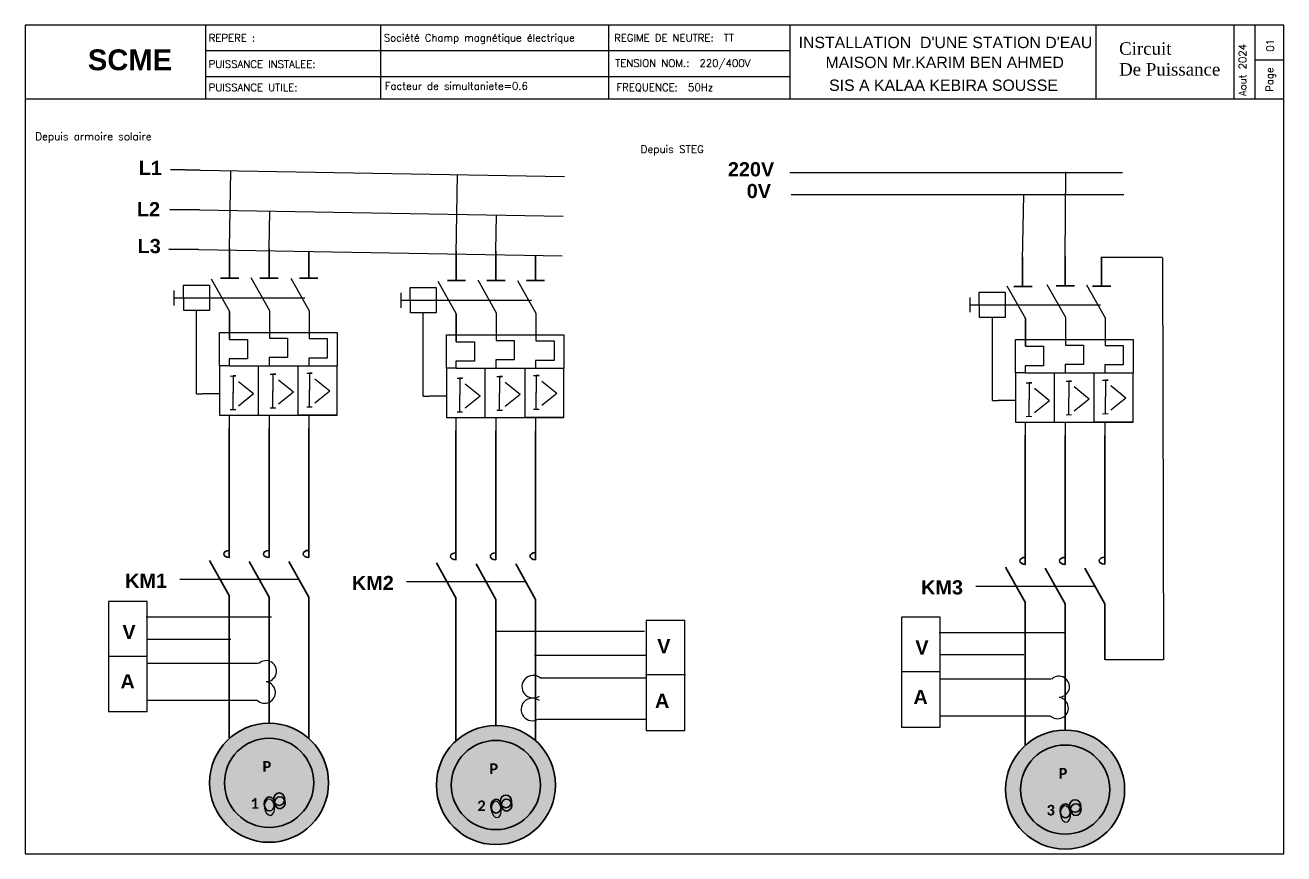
# Model space of a CAD drawing. Header units: inches. Extents: x 1444 to 3334, y 158 to 3724.
# Drawn here: x 1605 to 3115, y 1249 to 2243 of the extents above; entities that cross this region are included whole.
import ezdxf

# ---------------------------------------------------------------- set-up
doc = ezdxf.new("R2010")
doc.units = ezdxf.units.IN
doc.header["$MEASUREMENT"] = 0
doc.layers.add('CADRE SCHEMAS UNIFILAIRE', color=7, linetype='Continuous')
doc.layers.add('PDF _Texte', color=7, linetype='Continuous')
doc.styles.add('PDF Arial', font='arial.ttf')
doc.styles.add('PDF Arial Bold', font='arialbd.ttf')
doc.styles.add('PDF Calibri Bold', font='calibrib.ttf')
doc.styles.add('ROMANS', font='romans', dxfattribs={"width": 0.8, "height": 0.5})

msp = doc.modelspace()

# ---------------------------------------------------------------- hatches: boundary and pattern name
at = {"true_color": 0xffffff, "transparency": 33554559}
for points in [[(1897.8, 1405.6, 0.414167), (1826.4, 1334.2), (1826.4, 1334.2, 0.414167), (1897.8, 1262.8), (1897.8, 1262.8, 0.414167), (1969.2, 1334.2), (1969.2, 1334.2, 0.414167)], [(2169.8, 1402.9, 0.414167), (2098.4, 1331.5), (2098.4, 1331.5, 0.414167), (2169.8, 1260.1), (2169.8, 1260.1, 0.414167), (2241.2, 1331.5), (2241.2, 1331.5, 0.414167)], [(2852.4, 1397.4, 0.414167), (2781, 1326), (2781, 1326, 0.414167), (2852.4, 1254.6), (2852.4, 1254.6, 0.414167), (2923.7, 1326), (2923.7, 1326, 0.414167)], [(1897.8, 1387.8, 0.414167), (1844.3, 1334.2), (1844.3, 1334.2, 0.414167), (1897.8, 1280.7), (1897.8, 1280.7, 0.414167), (1951.4, 1334.2), (1951.4, 1334.2, 0.414167)], [(2169.8, 1385, 0.414167), (2116.2, 1331.5), (2116.2, 1331.5, 0.414167), (2169.8, 1277.9), (2169.8, 1277.9, 0.414167), (2223.3, 1331.5), (2223.3, 1331.5, 0.414167)], [(2852.4, 1379.5, 0.414167), (2798.8, 1326), (2798.8, 1326, 0.414167), (2852.4, 1272.5), (2852.4, 1272.5, 0.414167), (2905.9, 1326), (2905.9, 1326, 0.414167)]]:
    msp.add_hatch(color=7, dxfattribs=at).paths.add_polyline_path(points)

# ---------------------------------------------------------------- linework, layer by layer
at = {"color": 255}
for p, q in [((1822.1, 2212.4), (2522.6, 2212.4)), ((1822.1, 2181.4), (2522.6, 2181.4))]:
    msp.add_line(p, q, dxfattribs=at)
for p, q in [((1815.1, 2069), (2251.9, 2061.5)), ((1850.2, 1975.1), (1851.8, 2068.3)), ((2122.2, 1968.5), (2123.8, 2063.7)), ((2522.1, 2066.1), (2921.2, 2066.1)), ((2852.5, 1965.5), (2853.2, 2066.9)), ((2523.9, 2039.9), (2922.9, 2039.9)), ((2801.5, 1961.4), (2803.1, 2039.4)), ((1814.3, 2021.4), (2250.6, 2014)), ((1897.8, 1974.8), (1898.6, 2019.9)), ((2169.8, 1972), (2170.5, 2015.3)), ((1813.2, 1973.8), (2249.4, 1966.4)), ((2969, 1964.3), (2896, 1964.3)), ((1828.2, 1938.6), (1850.4, 1899.3)), ((1876.1, 1940.1), (1898.3, 1900.7)), ((1923.7, 1939.6), (1945.9, 1900.2)), ((2100.1, 1935.8), (2122.3, 1896.5)), ((2148, 1937.3), (2170.2, 1898)), ((2195.6, 1936.8), (2217.8, 1897.5)), ((1783.6, 1924.6), (1783.6, 1906.7)), ((1795, 1931), (1826.2, 1931)), ((1795.4, 1900.6), (1795, 1931)), ((1826.2, 1931), (1826.2, 1900.6)), ((2055.6, 1921.8), (2055.6, 1904)), ((2066.9, 1928.3), (2098.1, 1928.3)), ((2067.3, 1897.9), (2066.9, 1928.3)), ((2098.1, 1928.3), (2098.1, 1897.9)), ((2749.5, 1922.8), (2780.7, 1922.8)), ((2749.9, 1892.4), (2749.5, 1922.8)), ((2780.7, 1922.8), (2780.7, 1892.4)), ((2782.7, 1930.4), (2804.9, 1891)), ((2830.6, 1931.8), (2852.8, 1892.5)), ((2878.2, 1931.3), (2900.4, 1892)), ((1783.6, 1915.7), (1940.5, 1915.7)), ((2055.6, 1912.9), (2212.5, 1912.9)), ((2738.2, 1916.3), (2738.2, 1898.5)), ((2738.2, 1907.4), (2895, 1907.4)), ((1826.2, 1900.6), (1795.4, 1900.6)), ((1810.8, 1800.8), (1810.8, 1900.6)), ((1850.4, 1899.3), (1850.4, 1865.9)), ((1850.4, 1865.9), (1850.4, 1899.3)), ((1850.4, 1899.3), (1850.4, 1882.6)), ((1898.3, 1900.7), (1898.3, 1867.4)), ((1945.9, 1900.2), (1945.9, 1866.9)), ((2098.1, 1897.9), (2067.3, 1897.9)), ((2082.7, 1798.1), (2082.7, 1897.9)), ((2122.3, 1896.5), (2122.3, 1863.1)), ((2122.3, 1863.1), (2122.3, 1896.5)), ((2122.3, 1896.5), (2122.3, 1879.8)), ((2170.2, 1898), (2170.2, 1864.6)), ((2217.8, 1897.5), (2217.8, 1864.1)), ((2780.7, 1892.4), (2749.9, 1892.4)), ((2765.3, 1792.6), (2765.3, 1892.4)), ((2804.9, 1891), (2804.9, 1857.7)), ((2804.9, 1857.7), (2804.9, 1891)), ((2804.9, 1891), (2804.9, 1874.4)), ((2852.8, 1892.5), (2852.8, 1859.2)), ((2900.4, 1892), (2900.4, 1858.7)), ((1838.5, 1865.9), (1838.5, 1874.2)), ((1838.5, 1874.2), (1850.4, 1874.2)), ((1850.4, 1882.6), (1850.4, 1865.9)), ((1850.4, 1874.2), (1979.4, 1874.2)), ((1979.4, 1874.2), (1979.4, 1834.3)), ((2122.3, 1879.8), (2122.3, 1863.1)), ((2804.9, 1874.4), (2804.9, 1857.7)), ((1838.5, 1834.3), (1838.5, 1865.9)), ((1850.4, 1865.9), (1872.1, 1865.9)), ((1872.1, 1865.9), (1872.1, 1842.7)), ((1898.3, 1867.4), (1920, 1867.4)), ((1920, 1867.4), (1920, 1844.2)), ((1945.9, 1866.9), (1967.5, 1866.9)), ((1967.5, 1866.9), (1967.5, 1843.7)), ((2110.5, 1863.1), (2110.5, 1871.5)), ((2110.5, 1871.5), (2122.3, 1871.5)), ((2110.5, 1831.6), (2110.5, 1863.1)), ((2122.3, 1871.5), (2251.3, 1871.5)), ((2122.3, 1863.1), (2144, 1863.1)), ((2144, 1863.1), (2144, 1839.9)), ((2170.2, 1864.6), (2191.9, 1864.6)), ((2191.9, 1864.6), (2191.9, 1841.4)), ((2217.8, 1864.1), (2239.5, 1864.1)), ((2239.5, 1864.1), (2239.5, 1840.9)), ((2251.3, 1871.5), (2251.3, 1831.6)), ((2793.1, 1857.7), (2793.1, 1866)), ((2793.1, 1866), (2804.9, 1866)), ((2793.1, 1826.1), (2793.1, 1857.7)), ((2804.9, 1866), (2933.9, 1866)), ((2804.9, 1857.7), (2826.6, 1857.7)), ((2826.6, 1857.7), (2826.6, 1834.5)), ((2852.8, 1859.2), (2874.5, 1859.2)), ((2874.5, 1859.2), (2874.5, 1835.9)), ((2900.4, 1858.7), (2922.1, 1858.7)), ((2922.1, 1858.7), (2922.1, 1835.4)), ((2933.9, 1866), (2933.9, 1826.1)), ((1872.1, 1842.7), (1849.9, 1842.7)), ((1849.9, 1842.7), (1849.9, 1834.3)), ((1850.4, 1834.3), (1850.4, 1842.7)), ((1920, 1844.2), (1897.8, 1844.2)), ((1897.8, 1844.2), (1897.8, 1834.3)), ((1967.5, 1843.7), (1945.4, 1843.7)), ((1945.4, 1843.7), (1945.4, 1834.3)), ((1849.9, 1834.3), (1838.5, 1834.3)), ((1838.5, 1834.3), (1838.5, 1775.1)), ((1850.4, 1834.3), (1849.9, 1834.3)), ((1849.9, 1834.3), (1979.4, 1834.3)), ((1885.1, 1775.1), (1885.1, 1834.3)), ((1897.8, 1831.2), (1897.8, 1831.1)), ((1932.8, 1775.1), (1932.8, 1834.3)), ((1979.4, 1775.1), (1979.4, 1834.3)), ((2121.9, 1831.6), (2110.5, 1831.6)), ((2110.5, 1831.6), (2110.5, 1772.3)), ((2144, 1839.9), (2121.9, 1839.9)), ((2121.9, 1839.9), (2121.9, 1831.6)), ((2122.3, 1831.6), (2121.9, 1831.6)), ((2121.9, 1831.6), (2251.3, 1831.6)), ((2122.3, 1831.6), (2122.3, 1839.9)), ((2157.1, 1772.3), (2157.1, 1831.6)), ((2191.9, 1841.4), (2169.8, 1841.4)), ((2169.8, 1841.4), (2169.8, 1831.6)), ((2169.8, 1828.4), (2169.8, 1828.3)), ((2204.7, 1772.3), (2204.7, 1831.6)), ((2239.5, 1840.9), (2217.4, 1840.9)), ((2217.4, 1840.9), (2217.4, 1831.6)), ((2251.3, 1772.3), (2251.3, 1831.6)), ((2826.6, 1834.5), (2804.5, 1834.5)), ((2804.5, 1834.5), (2804.5, 1826.1)), ((2804.9, 1826.1), (2804.9, 1834.5)), ((2874.5, 1835.9), (2852.4, 1835.9)), ((2852.4, 1835.9), (2852.4, 1826.1)), ((2922.1, 1835.4), (2899.9, 1835.4)), ((2899.9, 1835.4), (2899.9, 1826.1)), ((1851.3, 1822.1), (1857.9, 1822.3)), ((1857.9, 1822.3), (1854.6, 1822.2)), ((1854.6, 1822.2), (1854.6, 1801.9)), ((1861.2, 1815.6), (1879.1, 1801.1)), ((1899, 1824.2), (1905.7, 1824.4)), ((1905.7, 1824.4), (1902.4, 1824.3)), ((1902.4, 1824.3), (1902.4, 1804)), ((1908.9, 1817.6), (1926.9, 1803.1)), ((1942.9, 1825.4), (1949.6, 1825.5)), ((1949.6, 1825.5), (1946.2, 1825.4)), ((1946.2, 1825.4), (1946.2, 1805.2)), ((1952.8, 1818.8), (1970.7, 1804.3)), ((2123.2, 1819.4), (2129.9, 1819.5)), ((2129.9, 1819.5), (2126.6, 1819.5)), ((2126.6, 1819.5), (2126.6, 1799.2)), ((2133.1, 1812.8), (2151.1, 1798.3)), ((2171, 1821.4), (2177.6, 1821.6)), ((2177.6, 1821.6), (2174.3, 1821.5)), ((2174.3, 1821.5), (2174.3, 1801.2)), ((2180.8, 1814.9), (2198.8, 1800.4)), ((2214.9, 1822.6), (2221.5, 1822.8)), ((2221.5, 1822.8), (2218.2, 1822.7)), ((2218.2, 1822.7), (2218.2, 1802.4)), ((2224.7, 1816), (2242.7, 1801.5)), ((2804.5, 1826.1), (2793.1, 1826.1)), ((2793.1, 1826.1), (2793.1, 1766.9)), ((2804.9, 1826.1), (2804.5, 1826.1)), ((2804.5, 1826.1), (2933.9, 1826.1)), ((2805.8, 1813.9), (2812.5, 1814.1)), ((2812.5, 1814.1), (2809.1, 1814)), ((2809.1, 1814), (2809.1, 1793.7)), ((2839.7, 1766.9), (2839.7, 1826.1)), ((2852.4, 1822.9), (2852.4, 1822.9)), ((2853.6, 1816), (2860.2, 1816.1)), ((2860.2, 1816.1), (2856.9, 1816.1)), ((2856.9, 1816.1), (2856.9, 1795.8)), ((2887.3, 1766.9), (2887.3, 1826.1)), ((2897.4, 1817.1), (2904.1, 1817.3)), ((2904.1, 1817.3), (2900.8, 1817.2)), ((2900.8, 1817.2), (2900.8, 1797)), ((2933.9, 1766.9), (2933.9, 1826.1)), ((1810.8, 1800.8), (1817.8, 1800.8)), ((1838.5, 1800.8), (1817.8, 1800.8)), ((1854.6, 1781.9), (1854.6, 1802.2)), ((1861.2, 1786.5), (1879.1, 1801.1)), ((1902.4, 1783.9), (1902.4, 1804.2)), ((1908.9, 1788.6), (1926.9, 1803.1)), ((1946.2, 1785.1), (1946.2, 1805.4)), ((1952.8, 1789.8), (1970.7, 1804.3)), ((2082.7, 1798.1), (2089.7, 1798.1)), ((2110.5, 1798.1), (2089.7, 1798.1)), ((2126.6, 1779.1), (2126.6, 1799.4)), ((2133.1, 1783.8), (2151.1, 1798.3)), ((2174.3, 1781.2), (2174.3, 1801.5)), ((2180.8, 1785.8), (2198.8, 1800.4)), ((2218.2, 1782.4), (2218.2, 1802.6)), ((2224.7, 1787), (2242.7, 1801.5)), ((2815.7, 1807.4), (2833.6, 1792.8)), ((2863.4, 1809.4), (2881.4, 1794.9)), ((2900.8, 1776.9), (2900.8, 1797.2)), ((2907.3, 1810.6), (2925.3, 1796.1)), ((1851.3, 1781.8), (1857.9, 1782)), ((1899, 1783.9), (1905.7, 1784)), ((1942.9, 1785), (1949.6, 1785.2)), ((2171, 1781.1), (2177.6, 1781.3)), ((2214.9, 1782.3), (2221.5, 1782.4)), ((2765.3, 1792.6), (2772.3, 1792.6)), ((2793.1, 1792.6), (2772.3, 1792.6)), ((2809.1, 1773.7), (2809.1, 1793.9)), ((2815.7, 1778.3), (2833.6, 1792.8)), ((2856.9, 1775.7), (2856.9, 1796)), ((2863.4, 1780.4), (2881.4, 1794.9)), ((2907.3, 1781.6), (2925.3, 1796.1)), ((1838.5, 1775.1), (1979.4, 1775.1)), ((1838.5, 1775.1), (1885.1, 1775.1)), ((1849.9, 1775.1), (1849.9, 1759.5)), ((1897.8, 1775.1), (1897.8, 1758.7)), ((1979.4, 1775.1), (1932.8, 1775.1)), ((1945.4, 1775.1), (1945.4, 1759.1)), ((2110.5, 1772.3), (2251.3, 1772.3)), ((2110.5, 1772.3), (2157.1, 1772.3)), ((2121.9, 1772.3), (2121.9, 1756.7)), ((2123.2, 1779), (2129.9, 1779.2)), ((2169.8, 1772.3), (2169.8, 1756)), ((2251.3, 1772.3), (2204.7, 1772.3)), ((2217.4, 1772.3), (2217.4, 1756.4)), ((2793.1, 1766.9), (2933.9, 1766.9)), ((2793.1, 1766.9), (2839.7, 1766.9)), ((2804.5, 1766.9), (2804.5, 1751.3)), ((2805.8, 1773.6), (2812.5, 1773.8)), ((2852.4, 1766.9), (2852.4, 1750.5)), ((2853.6, 1775.6), (2860.2, 1775.8)), ((2933.9, 1766.9), (2887.3, 1766.9)), ((2897.4, 1776.8), (2904.1, 1777)), ((2899.9, 1766.9), (2899.9, 1750.9)), ((1750.3, 1533.1), (1900.8, 1533.1)), ((2170, 1516), (2347.9, 1516)), ((2701.2, 1514.5), (2851.7, 1514.5)), ((1751.3, 1506.6), (1852.1, 1506.6)), ((1705.6, 1486.2), (1751.4, 1486.2)), ((2216.1, 1487.1), (2349.1, 1487.1)), ((2702.2, 1488), (2803.1, 1488)), ((2970, 1481.8), (2900.3, 1481.8)), ((1751.9, 1477.7), (1884.8, 1477.7)), ((2349.2, 1464.1), (2397, 1464.1)), ((2656.5, 1467.5), (2702.3, 1467.5)), ((2223, 1460.1), (2350.3, 1460.1)), ((2702.8, 1459), (2835.7, 1459)), ((1751.4, 1433.3), (1883.1, 1433.3)), ((2221.2, 1410.5), (2350, 1410.5)), ((2702.3, 1414.7), (2834.1, 1414.7))]:
    msp.add_line(p, q)
at = {"linetype": 'ByBlock'}
msp.add_line((2969, 1963.6), (2970.2, 1481.8), dxfattribs=at)
at = {"color": 255, "elevation": 120.1}
msp.add_lwpolyline([(3114.7, 2242.9), (1605.3, 2242.9), (1605.3, 1249), (3114.7, 1249)], close=True, dxfattribs=at)
msp.add_lwpolyline([(3114.7, 2242.9), (1605.3, 2242.9), (1605.3, 1249), (3114.7, 1249)], close=True, dxfattribs=at)
at = {"color": 7, "lineweight": 35}
for points in [[(1779.4, 2069.6), (1815.1, 2069)], [(1778.6, 2022), (1814.3, 2021.4)], [(1813.2, 1973.8), (1777.5, 1974.4)], [(1850.2, 1939.4), (1850.2, 1975.1)], [(1897.8, 1974.8), (1897.8, 1939.1)], [(1945.4, 1971.5), (1945.4, 1939.1)], [(2122.2, 1936.6), (2122.2, 1972.3)], [(2169.8, 1972), (2169.8, 1936.3)], [(2217.4, 1972), (2217.4, 1971.8)], [(2217.4, 1966.9), (2217.4, 1936.3)], [(2801.5, 1929.4), (2801.5, 1965.1)], [(2852.5, 1965.5), (2852.5, 1929.8)], [(2896.1, 1964.9), (2896.1, 1929.2)], [(1839.6, 1939.6), (1861.4, 1939.6)], [(1886.9, 1939.6), (1908.8, 1939.6)], [(1934.3, 1939.6), (1956.1, 1939.6)], [(2111.6, 1936.8), (2133.4, 1936.8)], [(2158.9, 1936.8), (2180.8, 1936.8)], [(2206.3, 1936.8), (2228.1, 1936.8)], [(2790.9, 1929.6), (2812.7, 1929.6)], [(2841.6, 1930.3), (2863.5, 1930.3)], [(2885.2, 1929.7), (2907.1, 1929.7)], [(1849.9, 1759.5), (1849.9, 1604.4)], [(1897.8, 1759.1), (1897.8, 1604.4)], [(1945.4, 1759.1), (1945.4, 1604.5)], [(2121.9, 1756.7), (2121.9, 1601.7)], [(2169.8, 1756.4), (2169.8, 1601.7)], [(2217.4, 1756.4), (2217.4, 1601.8)], [(2804.5, 1751.3), (2804.5, 1596.2)], [(2852.4, 1750.9), (2852.4, 1596.2)], [(2899.9, 1750.9), (2899.9, 1596.3)], [(1850.2, 1558.1), (1826.4, 1601)], [(1897.8, 1556.9), (1874, 1599.8)], [(1945.4, 1556.9), (1921.6, 1599.8)], [(2122.2, 1555.4), (2098.4, 1598.2)], [(2169.8, 1554.2), (2146, 1597)], [(2217.4, 1554.2), (2193.6, 1597)], [(2804.8, 1549.9), (2781, 1592.7)], [(2852.4, 1548.7), (2828.6, 1591.5)], [(2899.9, 1548.7), (2876.2, 1591.5)], [(1849.9, 1558.7), (1849.9, 1388)], [(1897.8, 1556.9), (1897.8, 1405.4)], [(1945.4, 1556.9), (1945.4, 1387.6)], [(2121.9, 1555.9), (2121.9, 1385.2)], [(2169.8, 1554.2), (2169.8, 1402.7)], [(2217.4, 1554.2), (2217.4, 1384.8)], [(2804.5, 1550.4), (2804.5, 1379.7)], [(2852.4, 1548.7), (2852.4, 1397.2)], [(2899.9, 1548.7), (2899.9, 1481.8)]]:
    msp.add_lwpolyline(points, dxfattribs=at)
at = {"color": 7, "lineweight": 25}
for points in [[(1933.5, 1578), (1790.7, 1578)], [(2205.5, 1575.2), (2062.7, 1575.2)], [(2888, 1569.7), (2745.3, 1569.7)]]:
    msp.add_lwpolyline(points, dxfattribs=at)
for points in [[(1751.5, 1551.6), (1705.1, 1551.6), (1705.1, 1419.7), (1751.5, 1419.7)], [(2396.5, 1528.8), (2350.1, 1528.8), (2350.1, 1396.9), (2396.5, 1396.9)], [(2702.4, 1533), (2656, 1533), (2656, 1401.1), (2702.4, 1401.1)]]:
    msp.add_lwpolyline(points, close=True)
at = {"color": 7, "lineweight": 35}
for centre, radius in [((1897.8, 1334.2), 71.4), ((2169.8, 1331.5), 71.4), ((2852.4, 1326), 71.4), ((1897.8, 1334.2), 53.5), ((2169.8, 1331.5), 53.5), ((2852.4, 1326), 53.5)]:
    msp.add_circle(centre, radius, dxfattribs=at)
for centre, radius, start, end in [((1894.1, 1468.1), 12.6, 270.719, 132.9003), ((1892.5, 1442.5), 12.9, 225.5339, 77.8673), ((2214.5, 1449.5), 13.5, 51.2853, 303.2193), ((2845, 1449.4), 12.6, 270.719, 132.9003), ((2213.5, 1422.2), 13.5, 51.2853, 303.2193), ((2843.4, 1423.9), 12.9, 225.5339, 77.8673)]:
    msp.add_arc(centre, radius, start, end)
for points in [[(1850.1, 1612.9), (1846.4, 1612.9), (1843.5, 1611), (1843.5, 1608.6)], [(1843.5, 1608.6), (1843.5, 1606.3), (1846.4, 1604.4), (1850.1, 1604.4)], [(1850.1, 1604.4), (1850.1, 1604.4), (1850.2, 1604.4), (1850.2, 1604.4)], [(1897.7, 1612.9), (1894, 1612.9), (1891.1, 1611), (1891.1, 1608.6)], [(1891.1, 1608.6), (1891.1, 1606.3), (1894, 1604.4), (1897.7, 1604.4)], [(1897.7, 1604.4), (1897.7, 1604.4), (1897.8, 1604.4), (1897.8, 1604.4)], [(1945.3, 1613), (1941.6, 1613), (1938.7, 1611.1), (1938.7, 1608.7)], [(1938.7, 1608.7), (1938.7, 1606.4), (1941.6, 1604.5), (1945.3, 1604.5)], [(1945.3, 1604.5), (1945.3, 1604.5), (1945.4, 1604.5), (1945.4, 1604.5)], [(2122, 1610.1), (2118.4, 1610.1), (2115.4, 1608.2), (2115.4, 1605.9)], [(2115.4, 1605.9), (2115.4, 1603.6), (2118.4, 1601.7), (2122, 1601.7)], [(2122, 1601.7), (2122.1, 1601.7), (2122.1, 1601.7), (2122.2, 1601.7)], [(2169.6, 1610.1), (2166, 1610.1), (2163, 1608.2), (2163, 1605.9)], [(2163, 1605.9), (2163, 1603.6), (2166, 1601.7), (2169.6, 1601.7)], [(2169.6, 1601.7), (2169.7, 1601.7), (2169.7, 1601.7), (2169.8, 1601.7)], [(2217.2, 1610.2), (2213.6, 1610.2), (2210.6, 1608.3), (2210.6, 1606)], [(2210.6, 1606), (2210.6, 1603.7), (2213.6, 1601.8), (2217.2, 1601.8)], [(2217.2, 1601.8), (2217.3, 1601.8), (2217.3, 1601.8), (2217.4, 1601.8)], [(2804.6, 1604.6), (2801, 1604.6), (2798, 1602.8), (2798, 1600.4)], [(2798, 1600.4), (2798, 1598.1), (2801, 1596.2), (2804.6, 1596.2)], [(2852.2, 1604.6), (2848.6, 1604.6), (2845.6, 1602.8), (2845.6, 1600.4)], [(2845.6, 1600.4), (2845.6, 1598.1), (2848.6, 1596.2), (2852.2, 1596.2)], [(2899.8, 1604.7), (2896.2, 1604.7), (2893.2, 1602.9), (2893.2, 1600.5)], [(2893.2, 1600.5), (2893.2, 1598.2), (2896.2, 1596.3), (2899.8, 1596.3)], [(2804.6, 1596.2), (2804.7, 1596.2), (2804.7, 1596.2), (2804.8, 1596.2)], [(2852.2, 1596.2), (2852.3, 1596.2), (2852.3, 1596.2), (2852.4, 1596.2)], [(2899.8, 1596.3), (2899.8, 1596.3), (2899.9, 1596.3), (2899.9, 1596.3)], [(1898.1, 1317.2), (1894.7, 1317.2), (1891.9, 1313.4), (1891.9, 1308.8)], [(1898.1, 1317.2), (1894.7, 1317.2), (1891.9, 1313.4), (1891.9, 1308.8)], [(1904.4, 1308.8), (1904.4, 1313.4), (1901.6, 1317.2), (1898.1, 1317.2)], [(1904.4, 1308.8), (1904.4, 1313.4), (1901.6, 1317.2), (1898.1, 1317.2)], [(1909.9, 1322.1), (1906.2, 1322.1), (1903.2, 1318.8), (1903.2, 1314.6)], [(1903.2, 1314.6), (1903.2, 1310.4), (1906.2, 1307.1), (1909.9, 1307.1)], [(1910.7, 1317.4), (1907.2, 1317.4), (1904.4, 1314.2), (1904.4, 1310.2)], [(1910.7, 1317.4), (1907.2, 1317.4), (1904.4, 1314.2), (1904.4, 1310.2)], [(1916.6, 1314.6), (1916.6, 1318.8), (1913.6, 1322.1), (1909.9, 1322.1)], [(1909.9, 1307.1), (1913.6, 1307.1), (1916.6, 1310.4), (1916.6, 1314.6)], [(1917, 1310.2), (1917, 1314.2), (1914.2, 1317.4), (1910.7, 1317.4)], [(1917, 1310.2), (1917, 1314.2), (1914.2, 1317.4), (1910.7, 1317.4)], [(2170.1, 1314.4), (2166.6, 1314.4), (2163.8, 1310.7), (2163.8, 1306.1)], [(2170.1, 1314.4), (2166.6, 1314.4), (2163.8, 1310.7), (2163.8, 1306.1)], [(2176.3, 1306.1), (2176.3, 1310.7), (2173.5, 1314.4), (2170.1, 1314.4)], [(2176.3, 1306.1), (2176.3, 1310.7), (2173.5, 1314.4), (2170.1, 1314.4)], [(2181.8, 1319.4), (2178.1, 1319.4), (2175.1, 1316), (2175.1, 1311.8)], [(2182.6, 1314.6), (2179.1, 1314.6), (2176.3, 1311.4), (2176.3, 1307.5)], [(2182.6, 1314.6), (2179.1, 1314.6), (2176.3, 1311.4), (2176.3, 1307.5)], [(2188.5, 1311.8), (2188.5, 1316), (2185.5, 1319.4), (2181.8, 1319.4)], [(2188.9, 1307.5), (2188.9, 1311.4), (2186.1, 1314.6), (2182.6, 1314.6)], [(2188.9, 1307.5), (2188.9, 1311.4), (2186.1, 1314.6), (2182.6, 1314.6)], [(2864.4, 1313.9), (2860.7, 1313.9), (2857.7, 1310.5), (2857.7, 1306.4)], [(2871.1, 1306.4), (2871.1, 1310.5), (2868.1, 1313.9), (2864.4, 1313.9)], [(1891.9, 1308.8), (1891.9, 1304.2), (1894.7, 1300.5), (1898.1, 1300.5)], [(1891.9, 1308.8), (1891.9, 1304.2), (1894.7, 1300.5), (1898.1, 1300.5)], [(1898.1, 1300.5), (1901.6, 1300.5), (1904.4, 1304.2), (1904.4, 1308.8)], [(1898.1, 1300.5), (1901.6, 1300.5), (1904.4, 1304.2), (1904.4, 1308.8)], [(1904.4, 1310.2), (1904.4, 1306.3), (1907.2, 1303.1), (1910.7, 1303.1)], [(1904.4, 1310.2), (1904.4, 1306.3), (1907.2, 1303.1), (1910.7, 1303.1)], [(1910.7, 1303.1), (1914.2, 1303.1), (1917, 1306.3), (1917, 1310.2)], [(1910.7, 1303.1), (1914.2, 1303.1), (1917, 1306.3), (1917, 1310.2)], [(2163.8, 1306.1), (2163.8, 1301.5), (2166.6, 1297.7), (2170.1, 1297.7)], [(2163.8, 1306.1), (2163.8, 1301.5), (2166.6, 1297.7), (2170.1, 1297.7)], [(2170.1, 1297.7), (2173.5, 1297.7), (2176.3, 1301.5), (2176.3, 1306.1)], [(2170.1, 1297.7), (2173.5, 1297.7), (2176.3, 1301.5), (2176.3, 1306.1)], [(2175.1, 1311.8), (2175.1, 1307.7), (2178.1, 1304.3), (2181.8, 1304.3)], [(2176.3, 1307.5), (2176.3, 1303.5), (2179.1, 1300.3), (2182.6, 1300.3)], [(2176.3, 1307.5), (2176.3, 1303.5), (2179.1, 1300.3), (2182.6, 1300.3)], [(2181.8, 1304.3), (2185.5, 1304.3), (2188.5, 1307.7), (2188.5, 1311.8)], [(2182.6, 1300.3), (2186.1, 1300.3), (2188.9, 1303.5), (2188.9, 1307.5)], [(2182.6, 1300.3), (2186.1, 1300.3), (2188.9, 1303.5), (2188.9, 1307.5)], [(2852.7, 1308.9), (2849.2, 1308.9), (2846.4, 1305.2), (2846.4, 1300.6)], [(2852.7, 1308.9), (2849.2, 1308.9), (2846.4, 1305.2), (2846.4, 1300.6)], [(2846.4, 1300.6), (2846.4, 1296), (2849.2, 1292.3), (2852.7, 1292.3)], [(2846.4, 1300.6), (2846.4, 1296), (2849.2, 1292.3), (2852.7, 1292.3)], [(2858.9, 1300.6), (2858.9, 1305.2), (2856.1, 1308.9), (2852.7, 1308.9)], [(2858.9, 1300.6), (2858.9, 1305.2), (2856.1, 1308.9), (2852.7, 1308.9)], [(2852.7, 1292.3), (2856.1, 1292.3), (2858.9, 1296), (2858.9, 1300.6)], [(2852.7, 1292.3), (2856.1, 1292.3), (2858.9, 1296), (2858.9, 1300.6)], [(2857.7, 1306.4), (2857.7, 1302.2), (2860.7, 1298.8), (2864.4, 1298.8)], [(2865.2, 1309.1), (2861.7, 1309.1), (2858.9, 1306), (2858.9, 1302)], [(2865.2, 1309.1), (2861.7, 1309.1), (2858.9, 1306), (2858.9, 1302)], [(2858.9, 1302), (2858.9, 1298.1), (2861.7, 1294.9), (2865.2, 1294.9)], [(2858.9, 1302), (2858.9, 1298.1), (2861.7, 1294.9), (2865.2, 1294.9)], [(2864.4, 1298.8), (2868.1, 1298.8), (2871.1, 1302.2), (2871.1, 1306.4)], [(2871.5, 1302), (2871.5, 1306), (2868.7, 1309.1), (2865.2, 1309.1)], [(2871.5, 1302), (2871.5, 1306), (2868.7, 1309.1), (2865.2, 1309.1)], [(2865.2, 1294.9), (2868.7, 1294.9), (2871.5, 1298.1), (2871.5, 1302)], [(2865.2, 1294.9), (2868.7, 1294.9), (2871.5, 1298.1), (2871.5, 1302)]]:
    msp.add_open_spline(points, degree=3, dxfattribs=at)
at = {"color": 7, "lineweight": 25, "true_color": 0xffffff}
for points in [[(1897.3, 1314.7), (1894, 1314.4), (1891.7, 1309.7), (1892.3, 1304.3)], [(1897.3, 1314.7), (1894, 1314.4), (1891.7, 1309.7), (1892.3, 1304.3)], [(1904.3, 1305.6), (1903.8, 1311), (1900.6, 1315.1), (1897.3, 1314.7)], [(1904.3, 1305.6), (1903.8, 1311), (1900.6, 1315.1), (1897.3, 1314.7)], [(1909.9, 1322.1), (1906.2, 1322.1), (1903.2, 1318.8), (1903.2, 1314.6)], [(1903.2, 1314.6), (1903.2, 1310.4), (1906.2, 1307.1), (1909.9, 1307.1)], [(1916.6, 1314.6), (1916.6, 1318.8), (1913.6, 1322.1), (1909.9, 1322.1)], [(1909.9, 1307.1), (1913.6, 1307.1), (1916.6, 1310.4), (1916.6, 1314.6)], [(2181.8, 1319.4), (2178.1, 1319.4), (2175.1, 1316), (2175.1, 1311.8)], [(2188.5, 1311.8), (2188.5, 1316), (2185.5, 1319.4), (2181.8, 1319.4)], [(2864.4, 1313.9), (2860.7, 1313.9), (2857.7, 1310.5), (2857.7, 1306.4)], [(2871.1, 1306.4), (2871.1, 1310.5), (2868.1, 1313.9), (2864.4, 1313.9)], [(1892.3, 1304.3), (1892.9, 1298.9), (1896, 1294.8), (1899.4, 1295.1)], [(1892.3, 1304.3), (1892.9, 1298.9), (1896, 1294.8), (1899.4, 1295.1)], [(1899.4, 1295.1), (1902.7, 1295.5), (1904.9, 1300.1), (1904.3, 1305.6)], [(1899.4, 1295.1), (1902.7, 1295.5), (1904.9, 1300.1), (1904.3, 1305.6)], [(2169.2, 1312), (2165.9, 1311.6), (2163.7, 1307), (2164.3, 1301.5)], [(2169.2, 1312), (2165.9, 1311.6), (2163.7, 1307), (2164.3, 1301.5)], [(2164.3, 1301.5), (2164.8, 1296.1), (2168, 1292), (2171.3, 1292.4)], [(2164.3, 1301.5), (2164.8, 1296.1), (2168, 1292), (2171.3, 1292.4)], [(2176.3, 1302.8), (2175.7, 1308.2), (2172.5, 1312.3), (2169.2, 1312)], [(2176.3, 1302.8), (2175.7, 1308.2), (2172.5, 1312.3), (2169.2, 1312)], [(2171.3, 1292.4), (2174.6, 1292.7), (2176.8, 1297.4), (2176.3, 1302.8)], [(2171.3, 1292.4), (2174.6, 1292.7), (2176.8, 1297.4), (2176.3, 1302.8)], [(2175.1, 1311.8), (2175.1, 1307.7), (2178.1, 1304.3), (2181.8, 1304.3)], [(2181.8, 1304.3), (2185.5, 1304.3), (2188.5, 1307.7), (2188.5, 1311.8)], [(2851.8, 1306.5), (2848.5, 1306.2), (2846.3, 1301.5), (2846.8, 1296.1)], [(2851.8, 1306.5), (2848.5, 1306.2), (2846.3, 1301.5), (2846.8, 1296.1)], [(2858.9, 1297.3), (2858.3, 1302.8), (2855.1, 1306.9), (2851.8, 1306.5)], [(2858.9, 1297.3), (2858.3, 1302.8), (2855.1, 1306.9), (2851.8, 1306.5)], [(2857.7, 1306.4), (2857.7, 1302.2), (2860.7, 1298.8), (2864.4, 1298.8)], [(2864.4, 1298.8), (2868.1, 1298.8), (2871.1, 1302.2), (2871.1, 1306.4)], [(2846.8, 1296.1), (2847.4, 1290.6), (2850.6, 1286.5), (2853.9, 1286.9)], [(2846.8, 1296.1), (2847.4, 1290.6), (2850.6, 1286.5), (2853.9, 1286.9)], [(2853.9, 1286.9), (2857.2, 1287.2), (2859.4, 1291.9), (2858.9, 1297.3)], [(2853.9, 1286.9), (2857.2, 1287.2), (2859.4, 1291.9), (2858.9, 1297.3)]]:
    msp.add_open_spline(points, degree=3, dxfattribs=at)
at = {"layer": 'CADRE SCHEMAS UNIFILAIRE'}
for p, q in [((1822.1, 2154.3, 120.1), (1822.1, 2242.9, 120.1)), ((2031.9, 2154.3, 120.1), (2031.9, 2242.9, 120.1)), ((2305.2, 2154.3, 120.1), (2305.2, 2242.9, 120.1)), ((2522.6, 2154.3, 120.1), (2522.6, 2242.9, 120.1)), ((2889.7, 2154.3, 120.1), (2889.7, 2242.9, 120.1)), ((3055.3, 2154.3, 120.1), (3055.3, 2242.9, 120.1)), ((3080.5, 2154.3, 120.1), (3080.5, 2242.9, 120.1)), ((1822.1, 2212.4), (2522.6, 2212.4)), ((3114.7, 2201, 120.1), (3080.5, 2201, 120.1)), ((1822.1, 2181.4), (2522.6, 2181.4)), ((3114.7, 2154.3, 120.1), (1605.3, 2154.3, 120.1))]:
    msp.add_line(p, q, dxfattribs=at)
at = {"layer": 'CADRE SCHEMAS UNIFILAIRE', "elevation": 120.1}
msp.add_lwpolyline([(3114.7, 2242.9), (1605.3, 2242.9), (1605.3, 1249), (3114.7, 1249)], close=True, dxfattribs=at)

# ---------------------------------------------------------------- texts
at = {"color": 7, "attachment_point": 7}
for s, insert, char_height, style in [('L1 ', (1741.4, 2063.2), 17.03, 'PDF Arial Bold'), ('220V ', (2448, 2061.3), 17.03, 'PDF Arial Bold'), ('0V', (2470.6, 2035.2), 17.03, 'PDF Arial Bold'), (' L2 ', (1732.7, 2013.7), 17.03, 'PDF Arial Bold'), (' L3', (1733.5, 1969.2), 17.03, 'PDF Arial Bold'), ('KM1', (1725.2, 1568), 17.03, 'PDF Arial Bold'), ('KM2', (1997.1, 1565.3), 17.03, 'PDF Arial Bold'), ('KM3', (2679.7, 1559.8), 17.03, 'PDF Arial Bold'), ('V', (1721.9, 1506.6), 17, 'PDF Arial Bold'), ('V', (2363.3, 1489.6), 17, 'PDF Arial Bold'), ('V', (2672.8, 1488), 17, 'PDF Arial Bold'), ('A', (1719.6, 1447.3), 17, 'PDF Arial Bold'), ('A', (2360.6, 1424), 17, 'PDF Arial Bold'), ('A', (2670.5, 1428.6), 17, 'PDF Arial Bold'), ('P', (1890, 1347.5), 12.7, 'PDF Calibri Bold'), ('P', (2162, 1344.8), 12.7, 'PDF Calibri Bold'), ('P', (2844.6, 1339.3), 12.7, 'PDF Calibri Bold'), ('1', (1875.6, 1303.1), 12.7, 'PDF Calibri Bold'), ('2', (2147.6, 1300.3), 12.7, 'PDF Calibri Bold'), ('3', (2830.2, 1294.9), 12.7, 'PDF Calibri Bold')]:
    msp.add_mtext(s, dxfattribs=dict(at, insert=insert, char_height=char_height, style=style))
at = {"layer": 'CADRE SCHEMAS UNIFILAIRE', "style": 'ROMANS'}
for s, height, p in [('REPERE :', 8.9, (1825.3, 2223.2, 120.1)), ('Société Champ magnétique électrique ', 8.899, (2035.3, 2223.4, 120.1)), ('REGIME DE NEUTRE:  TT', 8.899, (2311.5, 2223.2, 120.1)), ('PUISSANCE INSTALEE:   ', 8.899, (1825.3, 2191.8, 120.1)), ('TENSION NOM.:  220/400V', 8.899, (2312.9, 2192.9, 120.1)), ('Facteur de simultaniete=0.6', 8.899, (2036.5, 2165.5, 120.1)), ('PUISSANCE UTILE: ', 8.899, (1825.3, 2163.8, 120.1)), ('FREQUENCE:  50Hz', 8.899, (2314.4, 2163.9, 120.1)), ('Depuis armoire solaire   ', 9.149, (1617.3, 2104.9, 120.1)), ('Depuis STEG ', 9.149, (2343.2, 2089.6, 120.1))]:
    msp.add_text(s, height=height, dxfattribs=at).set_placement(p)
for s, p in [('Aout 2024', (3069.7, 2157.8)), ('01', (3102.8, 2211.1)), ('Page', (3102, 2162.9))]:
    msp.add_text(s, height=8.9, rotation=90, dxfattribs=at).set_placement(p)
at = {"layer": 'CADRE SCHEMAS UNIFILAIRE', "insert": (1680.5, 2188.5, 120.1), "char_height": 25, "attachment_point": 7, "style": 'PDF Arial'}
msp.add_mtext('{\\fArial|b1|i0|c0|p34;SCME}', dxfattribs=at)
at = {"layer": 'PDF _Texte', "attachment_point": 7, "style": 'PDF Arial'}
for s, insert, char_height in [("INSTALLATION  D'UNE STATION D'EAU", (2532.8, 2215.2), 13.591), ('{\\fTimes New Roman|b0|i0|c0|p18;Circuit \\PDe Puissance}', (2917.1, 2182.2), 15), ('MAISON Mr.KARIM BEN AHMED', (2565.1, 2191.3), 13.591), ('SIS A KALAA KEBIRA SOUSSE', (2569.4, 2163.9), 13.591)]:
    msp.add_mtext(s, dxfattribs=dict(at, insert=insert, char_height=char_height))

doc.saveas('drawing.dxf')
